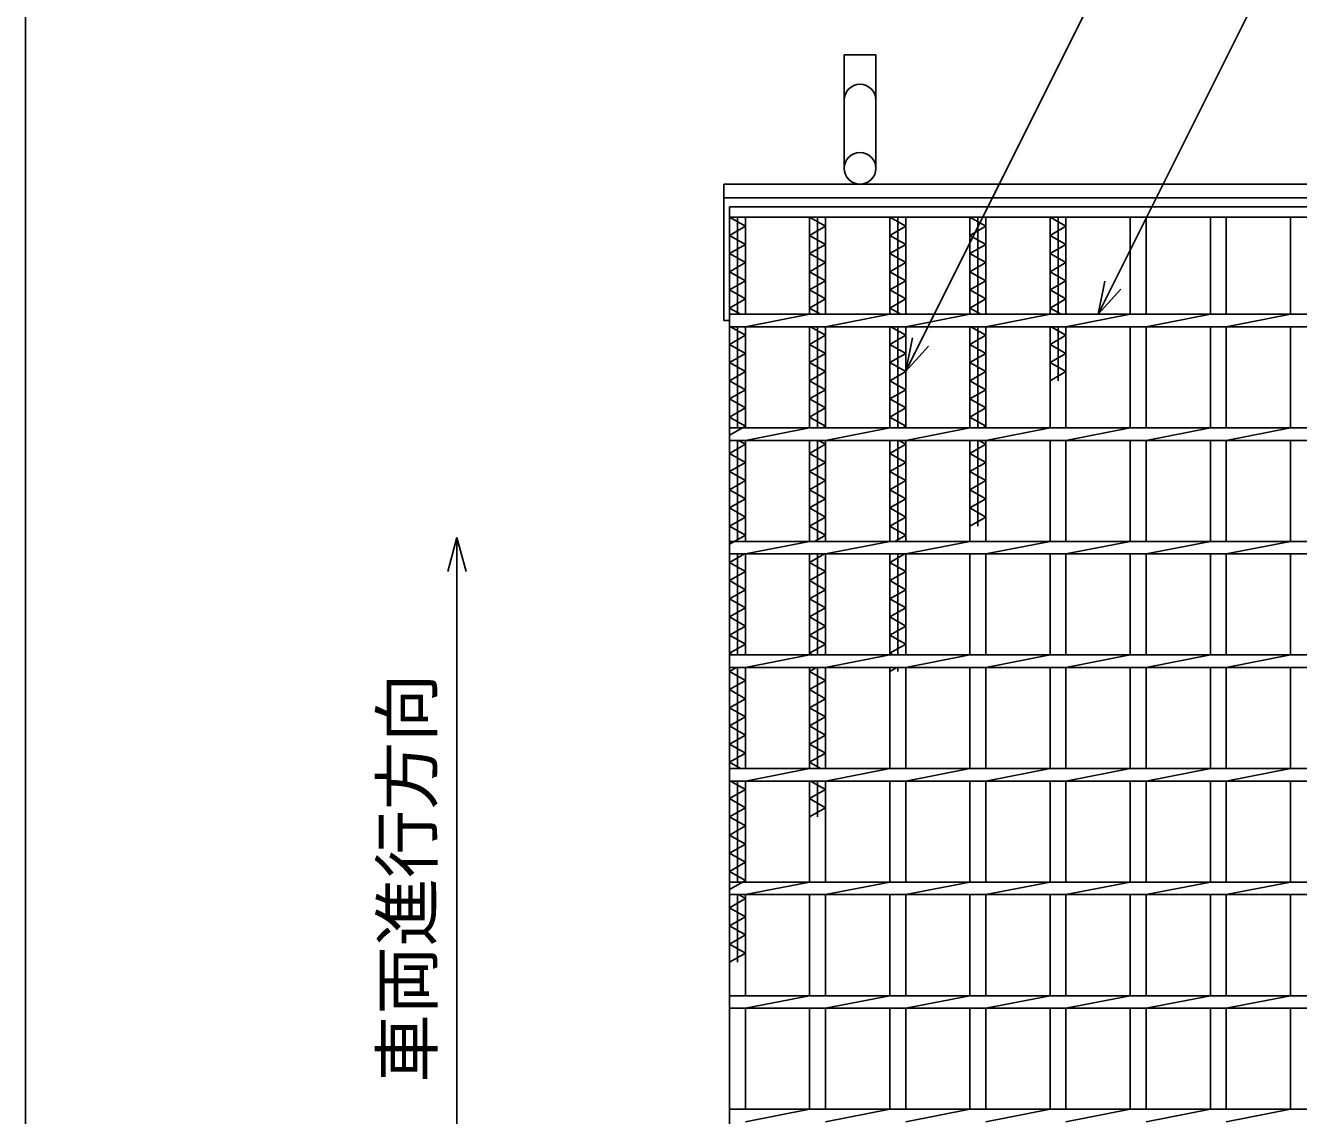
# Model space of a CAD drawing. Units: millimetres, scale not verified. Extents: x -1820 to 1731, y -1282 to 1054.
# Drawn here: x -1729 to -1168, y 54 to 534 of the extents above; entities that cross this region are included whole.
import ezdxf
from ezdxf.enums import TextEntityAlignment as Align

# ---------------------------------------------------------------- set-up
doc = ezdxf.new("R2010")
doc.units = ezdxf.units.MM
doc.header["$LTSCALE"] = 10
for name, color, linetype, lineweight in [('0_2', 150, 'Continuous', 25), ('16', 3, 'Continuous', 25), ('19', 6, 'Continuous', 25), ('22', 4, 'Continuous', 25)]:
    doc.layers.add(name, color=color, linetype=linetype, lineweight=lineweight)
doc.styles.add('ベクトル', font='')
doc.styles.get('ベクトル').set_extended_font_data('ベクトル')

msp = doc.modelspace()

# ---------------------------------------------------------------- linework, layer by layer
at = {"layer": '0_2'}
msp.add_line((-1729, -1146.5), (-1729, 1053.5), dxfattribs=at)
at = {"layer": '16'}
for p, q in [((-1419, 454), (-424, 454)), ((-1419, 449.5), (-1419, 454)), ((-424, 449.5), (-1419, 449.5)), ((-1419, -141.5), (-1419, 449.5)), ((-1419, 449.5), (-1412, 449.5)), ((-1412, 445.5), (-1419, 449.5)), ((-1415.5, 406.75), (-1415.5, 449.5)), ((-1412, 406.75), (-1412, 449.5)), ((-1383.7, 406.75), (-1383.7, 449.5)), ((-1383.7, 449.5), (-1376.7, 449.5)), ((-1376.7, 445.5), (-1383.7, 449.5)), ((-1380.2, 406.75), (-1380.2, 449.5)), ((-1376.7, 406.75), (-1376.7, 449.5)), ((-1348.4, 406.75), (-1348.4, 449.5)), ((-1348.4, 449.5), (-1341.4, 449.5)), ((-1341.4, 445.5), (-1348.4, 449.5)), ((-1344.9, 406.75), (-1344.9, 449.5)), ((-1341.4, 406.75), (-1341.4, 449.5)), ((-1313.1, 406.75), (-1313.1, 449.5)), ((-1313.1, 449.5), (-1306.1, 449.5)), ((-1306.1, 445.5), (-1313.1, 449.5)), ((-1309.6, 406.75), (-1309.6, 449.5)), ((-1306.1, 406.75), (-1306.1, 449.5)), ((-1277.8, 406.75), (-1277.8, 449.5)), ((-1277.8, 449.5), (-1270.8, 449.5)), ((-1270.8, 445.5), (-1277.8, 449.5)), ((-1274.3, 406.75), (-1274.3, 449.5)), ((-1270.8, 406.75), (-1270.8, 449.5)), ((-1242.5, 406.75), (-1242.5, 449.5)), ((-1242.5, 449.5), (-1235.5, 449.5)), ((-1235.5, 406.75), (-1235.5, 449.5)), ((-1207.2, 406.75), (-1207.2, 449.5)), ((-1207.2, 449.5), (-1200.2, 449.5)), ((-1200.2, 406.75), (-1200.2, 449.5)), ((-1171.9, 406.75), (-1171.9, 449.5)), ((-1171.9, 449.5), (-1164.9, 449.5)), ((-1419, 441.5), (-1412, 445.5)), ((-1383.7, 441.5), (-1376.7, 445.5)), ((-1348.4, 441.5), (-1341.4, 445.5)), ((-1313.1, 441.5), (-1306.1, 445.5)), ((-1277.8, 441.5), (-1270.8, 445.5)), ((-1412, 437.5), (-1419, 441.5)), ((-1419, 433.5), (-1412, 437.5)), ((-1376.7, 437.5), (-1383.7, 441.5)), ((-1383.7, 433.5), (-1376.7, 437.5)), ((-1341.4, 437.5), (-1348.4, 441.5)), ((-1348.4, 433.5), (-1341.4, 437.5)), ((-1306.1, 437.5), (-1313.1, 441.5)), ((-1313.1, 433.5), (-1306.1, 437.5)), ((-1270.8, 437.5), (-1277.8, 441.5)), ((-1277.8, 433.5), (-1270.8, 437.5)), ((-1412, 429.5), (-1419, 433.5)), ((-1376.7, 429.5), (-1383.7, 433.5)), ((-1341.4, 429.5), (-1348.4, 433.5)), ((-1306.1, 429.5), (-1313.1, 433.5)), ((-1270.8, 429.5), (-1277.8, 433.5)), ((-1419, 425.5), (-1412, 429.5)), ((-1383.7, 425.5), (-1376.7, 429.5)), ((-1348.4, 425.5), (-1341.4, 429.5)), ((-1313.1, 425.5), (-1306.1, 429.5)), ((-1277.8, 425.5), (-1270.8, 429.5)), ((-1412, 421.5), (-1419, 425.5)), ((-1419, 417.5), (-1412, 421.5)), ((-1376.7, 421.5), (-1383.7, 425.5)), ((-1383.7, 417.5), (-1376.7, 421.5)), ((-1341.4, 421.5), (-1348.4, 425.5)), ((-1348.4, 417.5), (-1341.4, 421.5)), ((-1306.1, 421.5), (-1313.1, 425.5)), ((-1313.1, 417.5), (-1306.1, 421.5)), ((-1270.8, 421.5), (-1277.8, 425.5)), ((-1277.8, 417.5), (-1270.8, 421.5)), ((-1412, 413.5), (-1419, 417.5)), ((-1376.7, 413.5), (-1383.7, 417.5)), ((-1341.4, 413.5), (-1348.4, 417.5)), ((-1306.1, 413.5), (-1313.1, 417.5)), ((-1270.8, 413.5), (-1277.8, 417.5)), ((-1419, 409.5), (-1412, 413.5)), ((-1414.19, 406.75), (-1419, 409.5)), ((-1383.7, 409.5), (-1376.7, 413.5)), ((-1378.89, 406.75), (-1383.7, 409.5)), ((-1348.4, 409.5), (-1341.4, 413.5)), ((-1343.59, 406.75), (-1348.4, 409.5)), ((-1313.1, 409.5), (-1306.1, 413.5)), ((-1308.29, 406.75), (-1313.1, 409.5)), ((-1277.8, 409.5), (-1270.8, 413.5)), ((-1272.99, 406.75), (-1277.8, 409.5)), ((-1419, 406.75), (-424, 406.75)), ((-1419, 401.25), (-1419, 406.75)), ((-1412, 401.25), (-1383.7, 406.75)), ((-1376.7, 401.25), (-1348.4, 406.75)), ((-1341.4, 401.25), (-1313.1, 406.75)), ((-1306.1, 401.25), (-1277.8, 406.75)), ((-1270.8, 401.25), (-1242.5, 406.75)), ((-1235.5, 401.25), (-1207.2, 406.75)), ((-1200.2, 401.25), (-1171.9, 406.75)), ((-1419, 401.25), (-424, 401.25)), ((-1412, 397.5), (-1418.56, 401.25)), ((-1415.5, 356.75), (-1415.5, 401.25)), ((-1412, 356.75), (-1412, 401.25)), ((-1383.7, 356.75), (-1383.7, 401.25)), ((-1376.7, 397.5), (-1383.26, 401.25)), ((-1380.2, 356.75), (-1380.2, 401.25)), ((-1376.7, 356.75), (-1376.7, 401.25)), ((-1348.4, 356.75), (-1348.4, 401.25)), ((-1341.4, 397.5), (-1347.96, 401.25)), ((-1344.9, 356.75), (-1344.9, 401.25)), ((-1341.4, 356.75), (-1341.4, 401.25)), ((-1313.1, 356.75), (-1313.1, 401.25)), ((-1306.1, 397.5), (-1312.66, 401.25)), ((-1309.6, 356.75), (-1309.6, 401.25)), ((-1306.1, 356.75), (-1306.1, 401.25)), ((-1277.8, 356.75), (-1277.8, 401.25)), ((-1270.8, 397.5), (-1277.36, 401.25)), ((-1274.3, 377.5), (-1274.3, 401.25)), ((-1270.8, 356.75), (-1270.8, 401.25)), ((-1242.5, 356.75), (-1242.5, 401.25)), ((-1235.5, 356.75), (-1235.5, 401.25)), ((-1207.2, 356.75), (-1207.2, 401.25)), ((-1200.2, 356.75), (-1200.2, 401.25)), ((-1171.9, 356.75), (-1171.9, 401.25)), ((-1419, 393.5), (-1412, 397.5)), ((-1412, 389.5), (-1419, 393.5)), ((-1383.7, 393.5), (-1376.7, 397.5)), ((-1376.7, 389.5), (-1383.7, 393.5)), ((-1348.4, 393.5), (-1341.4, 397.5)), ((-1341.4, 389.5), (-1348.4, 393.5)), ((-1313.1, 393.5), (-1306.1, 397.5)), ((-1306.1, 389.5), (-1313.1, 393.5)), ((-1277.8, 393.5), (-1270.8, 397.5)), ((-1270.8, 389.5), (-1277.8, 393.5)), ((-1419, 385.5), (-1412, 389.5)), ((-1383.7, 385.5), (-1376.7, 389.5)), ((-1348.4, 385.5), (-1341.4, 389.5)), ((-1313.1, 385.5), (-1306.1, 389.5)), ((-1277.8, 385.5), (-1270.8, 389.5)), ((-1412, 381.5), (-1419, 385.5)), ((-1419, 377.5), (-1412, 381.5)), ((-1376.7, 381.5), (-1383.7, 385.5)), ((-1383.7, 377.5), (-1376.7, 381.5)), ((-1341.4, 381.5), (-1348.4, 385.5)), ((-1348.4, 377.5), (-1341.4, 381.5)), ((-1306.1, 381.5), (-1313.1, 385.5)), ((-1313.1, 377.5), (-1306.1, 381.5)), ((-1270.8, 381.5), (-1277.8, 385.5)), ((-1277.8, 377.5), (-1270.8, 381.5)), ((-1412, 373.5), (-1419, 377.5)), ((-1376.7, 373.5), (-1383.7, 377.5)), ((-1341.4, 373.5), (-1348.4, 377.5)), ((-1306.1, 373.5), (-1313.1, 377.5)), ((-1419, 369.5), (-1412, 373.5)), ((-1383.7, 369.5), (-1376.7, 373.5)), ((-1348.4, 369.5), (-1341.4, 373.5)), ((-1313.1, 369.5), (-1306.1, 373.5)), ((-1412, 365.5), (-1419, 369.5)), ((-1419, 361.5), (-1412, 365.5)), ((-1376.7, 365.5), (-1383.7, 369.5)), ((-1383.7, 361.5), (-1376.7, 365.5)), ((-1341.4, 365.5), (-1348.4, 369.5)), ((-1348.4, 361.5), (-1341.4, 365.5)), ((-1306.1, 365.5), (-1313.1, 369.5)), ((-1313.1, 361.5), (-1306.1, 365.5)), ((-1412, 357.5), (-1419, 361.5)), ((-1376.7, 357.5), (-1383.7, 361.5)), ((-1341.4, 357.5), (-1348.4, 361.5)), ((-1306.1, 357.5), (-1313.1, 361.5)), ((-1419, 353.5), (-1412, 357.5)), ((-1419, 356.75), (-424, 356.75)), ((-1419, 351.25), (-1419, 356.75)), ((-1412, 351.25), (-1383.7, 356.75)), ((-1378.01, 356.75), (-1376.7, 357.5)), ((-1376.7, 351.25), (-1348.4, 356.75)), ((-1342.71, 356.75), (-1341.4, 357.5)), ((-1341.4, 351.25), (-1313.1, 356.75)), ((-1307.41, 356.75), (-1306.1, 357.5)), ((-1306.1, 351.25), (-1277.8, 356.75)), ((-1270.8, 351.25), (-1242.5, 356.75)), ((-1235.5, 351.25), (-1207.2, 356.75)), ((-1200.2, 351.25), (-1171.9, 356.75)), ((-1419, 351.25), (-424, 351.25)), ((-1419, 345.5), (-1412, 349.5)), ((-1415.5, 306.75), (-1415.5, 351.25)), ((-1412, 349.5), (-1415.06, 351.25)), ((-1412, 306.75), (-1412, 351.25)), ((-1383.7, 306.75), (-1383.7, 351.25)), ((-1383.7, 345.5), (-1376.7, 349.5)), ((-1380.2, 306.75), (-1380.2, 351.25)), ((-1376.7, 349.5), (-1379.76, 351.25)), ((-1376.7, 306.75), (-1376.7, 351.25)), ((-1348.4, 306.75), (-1348.4, 351.25)), ((-1348.4, 345.5), (-1341.4, 349.5)), ((-1344.9, 306.75), (-1344.9, 351.25)), ((-1341.4, 349.5), (-1344.46, 351.25)), ((-1341.4, 306.75), (-1341.4, 351.25)), ((-1313.1, 306.75), (-1313.1, 351.25)), ((-1313.1, 345.5), (-1306.1, 349.5)), ((-1309.6, 313.5), (-1309.6, 351.25)), ((-1306.1, 349.5), (-1309.16, 351.25)), ((-1306.1, 306.75), (-1306.1, 351.25)), ((-1277.8, 306.75), (-1277.8, 351.25)), ((-1270.8, 306.75), (-1270.8, 351.25)), ((-1242.5, 306.75), (-1242.5, 351.25)), ((-1235.5, 306.75), (-1235.5, 351.25)), ((-1207.2, 306.75), (-1207.2, 351.25)), ((-1200.2, 306.75), (-1200.2, 351.25)), ((-1171.9, 306.75), (-1171.9, 351.25)), ((-1412, 341.5), (-1419, 345.5)), ((-1376.7, 341.5), (-1383.7, 345.5)), ((-1341.4, 341.5), (-1348.4, 345.5)), ((-1306.1, 341.5), (-1313.1, 345.5)), ((-1419, 337.5), (-1412, 341.5)), ((-1412, 333.5), (-1419, 337.5)), ((-1383.7, 337.5), (-1376.7, 341.5)), ((-1376.7, 333.5), (-1383.7, 337.5)), ((-1348.4, 337.5), (-1341.4, 341.5)), ((-1341.4, 333.5), (-1348.4, 337.5)), ((-1313.1, 337.5), (-1306.1, 341.5)), ((-1306.1, 333.5), (-1313.1, 337.5)), ((-1419, 329.5), (-1412, 333.5)), ((-1383.7, 329.5), (-1376.7, 333.5)), ((-1348.4, 329.5), (-1341.4, 333.5)), ((-1313.1, 329.5), (-1306.1, 333.5)), ((-1412, 325.5), (-1419, 329.5)), ((-1419, 321.5), (-1412, 325.5)), ((-1376.7, 325.5), (-1383.7, 329.5)), ((-1383.7, 321.5), (-1376.7, 325.5)), ((-1341.4, 325.5), (-1348.4, 329.5)), ((-1348.4, 321.5), (-1341.4, 325.5)), ((-1306.1, 325.5), (-1313.1, 329.5)), ((-1313.1, 321.5), (-1306.1, 325.5)), ((-1412, 317.5), (-1419, 321.5)), ((-1376.7, 317.5), (-1383.7, 321.5)), ((-1341.4, 317.5), (-1348.4, 321.5)), ((-1306.1, 317.5), (-1313.1, 321.5)), ((-1419, 313.5), (-1412, 317.5)), ((-1383.7, 313.5), (-1376.7, 317.5)), ((-1348.4, 313.5), (-1341.4, 317.5)), ((-1313.1, 313.5), (-1306.1, 317.5)), ((-1412, 309.5), (-1419, 313.5)), ((-1419, 305.5), (-1412, 309.5)), ((-1376.7, 309.5), (-1383.7, 313.5)), ((-1381.51, 306.75), (-1376.7, 309.5)), ((-1341.4, 309.5), (-1348.4, 313.5)), ((-1346.21, 306.75), (-1341.4, 309.5)), ((-1419, 306.75), (-424, 306.75)), ((-1419, 301.25), (-1419, 306.75)), ((-1412, 301.25), (-1383.7, 306.75)), ((-1376.7, 301.25), (-1348.4, 306.75)), ((-1341.4, 301.25), (-1313.1, 306.75)), ((-1306.1, 301.25), (-1277.8, 306.75)), ((-1270.8, 301.25), (-1242.5, 306.75)), ((-1235.5, 301.25), (-1207.2, 306.75)), ((-1200.2, 301.25), (-1171.9, 306.75)), ((-1419, 301.25), (-424, 301.25)), ((-1419, 297.5), (-1412.44, 301.25)), ((-1412, 293.5), (-1419, 297.5)), ((-1415.5, 256.75), (-1415.5, 301.25)), ((-1412, 256.75), (-1412, 301.25)), ((-1383.7, 256.75), (-1383.7, 301.25)), ((-1383.7, 297.5), (-1377.14, 301.25)), ((-1376.7, 293.5), (-1383.7, 297.5)), ((-1380.2, 256.75), (-1380.2, 301.25)), ((-1376.7, 256.75), (-1376.7, 301.25)), ((-1348.4, 256.75), (-1348.4, 301.25)), ((-1348.4, 297.5), (-1341.84, 301.25)), ((-1341.4, 293.5), (-1348.4, 297.5)), ((-1344.9, 256.75), (-1344.9, 301.25)), ((-1341.4, 256.75), (-1341.4, 301.25)), ((-1313.1, 256.75), (-1313.1, 301.25)), ((-1306.1, 256.75), (-1306.1, 301.25)), ((-1277.8, 256.75), (-1277.8, 301.25)), ((-1270.8, 256.75), (-1270.8, 301.25)), ((-1242.5, 256.75), (-1242.5, 301.25)), ((-1235.5, 256.75), (-1235.5, 301.25)), ((-1207.2, 256.75), (-1207.2, 301.25)), ((-1200.2, 256.75), (-1200.2, 301.25)), ((-1171.9, 256.75), (-1171.9, 301.25)), ((-1419, 289.5), (-1412, 293.5)), ((-1383.7, 289.5), (-1376.7, 293.5)), ((-1348.4, 289.5), (-1341.4, 293.5)), ((-1412, 285.5), (-1419, 289.5)), ((-1376.7, 285.5), (-1383.7, 289.5)), ((-1341.4, 285.5), (-1348.4, 289.5)), ((-1419, 281.5), (-1412, 285.5)), ((-1412, 277.5), (-1419, 281.5)), ((-1383.7, 281.5), (-1376.7, 285.5)), ((-1376.7, 277.5), (-1383.7, 281.5)), ((-1348.4, 281.5), (-1341.4, 285.5)), ((-1341.4, 277.5), (-1348.4, 281.5)), ((-1419, 273.5), (-1412, 277.5)), ((-1383.7, 273.5), (-1376.7, 277.5)), ((-1348.4, 273.5), (-1341.4, 277.5)), ((-1412, 269.5), (-1419, 273.5)), ((-1419, 265.5), (-1412, 269.5)), ((-1376.7, 269.5), (-1383.7, 273.5)), ((-1383.7, 265.5), (-1376.7, 269.5)), ((-1341.4, 269.5), (-1348.4, 273.5)), ((-1348.4, 265.5), (-1341.4, 269.5)), ((-1412, 261.5), (-1419, 265.5)), ((-1376.7, 261.5), (-1383.7, 265.5)), ((-1341.4, 261.5), (-1348.4, 265.5)), ((-1419, 257.5), (-1412, 261.5)), ((-1383.7, 257.5), (-1376.7, 261.5)), ((-1348.4, 257.5), (-1341.4, 261.5)), ((-1417.69, 256.75), (-1419, 257.5)), ((-1419, 256.75), (-424, 256.75)), ((-1419, 251.25), (-1419, 256.75)), ((-1412, 251.25), (-1383.7, 256.75)), ((-1382.39, 256.75), (-1383.7, 257.5)), ((-1376.7, 251.25), (-1348.4, 256.75)), ((-1347.09, 256.75), (-1348.4, 257.5)), ((-1341.4, 251.25), (-1313.1, 256.75)), ((-1306.1, 251.25), (-1277.8, 256.75)), ((-1270.8, 251.25), (-1242.5, 256.75)), ((-1235.5, 251.25), (-1207.2, 256.75)), ((-1200.2, 251.25), (-1171.9, 256.75)), ((-1419, 251.25), (-424, 251.25)), ((-1419, 249.5), (-1415.94, 251.25)), ((-1412, 245.5), (-1419, 249.5)), ((-1415.5, 206.75), (-1415.5, 251.25)), ((-1412, 206.75), (-1412, 251.25)), ((-1383.7, 206.75), (-1383.7, 251.25)), ((-1383.7, 249.5), (-1380.64, 251.25)), ((-1376.7, 245.5), (-1383.7, 249.5)), ((-1380.2, 206.75), (-1380.2, 251.25)), ((-1376.7, 206.75), (-1376.7, 251.25)), ((-1348.4, 206.75), (-1348.4, 251.25)), ((-1348.4, 249.5), (-1345.34, 251.25)), ((-1344.9, 249.5), (-1344.9, 251.25)), ((-1341.4, 206.75), (-1341.4, 251.25)), ((-1313.1, 206.75), (-1313.1, 251.25)), ((-1306.1, 206.75), (-1306.1, 251.25)), ((-1277.8, 206.75), (-1277.8, 251.25)), ((-1270.8, 206.75), (-1270.8, 251.25)), ((-1242.5, 206.75), (-1242.5, 251.25)), ((-1235.5, 206.75), (-1235.5, 251.25)), ((-1207.2, 206.75), (-1207.2, 251.25)), ((-1200.2, 206.75), (-1200.2, 251.25)), ((-1171.9, 206.75), (-1171.9, 251.25)), ((-1419, 241.5), (-1412, 245.5)), ((-1412, 237.5), (-1419, 241.5)), ((-1383.7, 241.5), (-1376.7, 245.5)), ((-1376.7, 237.5), (-1383.7, 241.5)), ((-1419, 233.5), (-1412, 237.5)), ((-1383.7, 233.5), (-1376.7, 237.5)), ((-1412, 229.5), (-1419, 233.5)), ((-1376.7, 229.5), (-1383.7, 233.5)), ((-1419, 225.5), (-1412, 229.5)), ((-1412, 221.5), (-1419, 225.5)), ((-1383.7, 225.5), (-1376.7, 229.5)), ((-1376.7, 221.5), (-1383.7, 225.5)), ((-1419, 217.5), (-1412, 221.5)), ((-1383.7, 217.5), (-1376.7, 221.5)), ((-1412, 213.5), (-1419, 217.5)), ((-1419, 209.5), (-1412, 213.5)), ((-1376.7, 213.5), (-1383.7, 217.5)), ((-1383.7, 209.5), (-1376.7, 213.5)), ((-1414.19, 206.75), (-1419, 209.5)), ((-1378.89, 206.75), (-1383.7, 209.5)), ((-1419, 206.75), (-424, 206.75)), ((-1419, 201.25), (-1419, 206.75)), ((-1412, 201.25), (-1383.7, 206.75)), ((-1376.7, 201.25), (-1348.4, 206.75)), ((-1341.4, 201.25), (-1313.1, 206.75)), ((-1306.1, 201.25), (-1277.8, 206.75)), ((-1270.8, 201.25), (-1242.5, 206.75)), ((-1235.5, 201.25), (-1207.2, 206.75)), ((-1200.2, 201.25), (-1171.9, 206.75)), ((-1419, 201.25), (-424, 201.25)), ((-1419, 193.5), (-1412, 197.5)), ((-1412, 197.5), (-1418.56, 201.25)), ((-1415.5, 156.75), (-1415.5, 201.25)), ((-1412, 156.75), (-1412, 201.25)), ((-1383.7, 156.75), (-1383.7, 201.25)), ((-1383.7, 193.5), (-1376.7, 197.5)), ((-1376.7, 197.5), (-1383.26, 201.25)), ((-1380.2, 185.5), (-1380.2, 201.25)), ((-1376.7, 156.75), (-1376.7, 201.25)), ((-1348.4, 156.75), (-1348.4, 201.25)), ((-1341.4, 156.75), (-1341.4, 201.25)), ((-1313.1, 156.75), (-1313.1, 201.25)), ((-1306.1, 156.75), (-1306.1, 201.25)), ((-1277.8, 156.75), (-1277.8, 201.25)), ((-1270.8, 156.75), (-1270.8, 201.25)), ((-1242.5, 156.75), (-1242.5, 201.25)), ((-1235.5, 156.75), (-1235.5, 201.25)), ((-1207.2, 156.75), (-1207.2, 201.25)), ((-1200.2, 156.75), (-1200.2, 201.25)), ((-1171.9, 156.75), (-1171.9, 201.25)), ((-1412, 189.5), (-1419, 193.5)), ((-1376.7, 189.5), (-1383.7, 193.5)), ((-1419, 185.5), (-1412, 189.5)), ((-1412, 181.5), (-1419, 185.5)), ((-1383.7, 185.5), (-1376.7, 189.5)), ((-1419, 177.5), (-1412, 181.5)), ((-1412, 173.5), (-1419, 177.5)), ((-1419, 169.5), (-1412, 173.5)), ((-1412, 165.5), (-1419, 169.5)), ((-1419, 161.5), (-1412, 165.5)), ((-1412, 157.5), (-1419, 161.5)), ((-1419, 153.5), (-1412, 157.5)), ((-1419, 156.75), (-424, 156.75)), ((-1419, 151.25), (-1419, 156.75)), ((-1412, 151.25), (-1383.7, 156.75)), ((-1376.7, 151.25), (-1348.4, 156.75)), ((-1341.4, 151.25), (-1313.1, 156.75)), ((-1306.1, 151.25), (-1277.8, 156.75)), ((-1270.8, 151.25), (-1242.5, 156.75)), ((-1235.5, 151.25), (-1207.2, 156.75)), ((-1200.2, 151.25), (-1171.9, 156.75)), ((-1419, 151.25), (-424, 151.25)), ((-1419, 145.5), (-1412, 149.5)), ((-1415.5, 121.5), (-1415.5, 151.25)), ((-1412, 149.5), (-1415.06, 151.25)), ((-1412, 106.75), (-1412, 151.25)), ((-1383.7, 106.75), (-1383.7, 151.25)), ((-1376.7, 106.75), (-1376.7, 151.25)), ((-1348.4, 106.75), (-1348.4, 151.25)), ((-1341.4, 106.75), (-1341.4, 151.25)), ((-1313.1, 106.75), (-1313.1, 151.25)), ((-1306.1, 106.75), (-1306.1, 151.25)), ((-1277.8, 106.75), (-1277.8, 151.25)), ((-1270.8, 106.75), (-1270.8, 151.25)), ((-1242.5, 106.75), (-1242.5, 151.25)), ((-1235.5, 106.75), (-1235.5, 151.25)), ((-1207.2, 106.75), (-1207.2, 151.25)), ((-1200.2, 106.75), (-1200.2, 151.25)), ((-1171.9, 106.75), (-1171.9, 151.25)), ((-1412, 141.5), (-1419, 145.5)), ((-1419, 137.5), (-1412, 141.5)), ((-1412, 133.5), (-1419, 137.5)), ((-1419, 129.5), (-1412, 133.5)), ((-1412, 125.5), (-1419, 129.5)), ((-1419, 121.5), (-1412, 125.5)), ((-1419, 106.75), (-424, 106.75)), ((-1419, 101.25), (-1419, 106.75)), ((-1412, 101.25), (-1383.7, 106.75)), ((-1376.7, 101.25), (-1348.4, 106.75)), ((-1341.4, 101.25), (-1313.1, 106.75)), ((-1306.1, 101.25), (-1277.8, 106.75)), ((-1270.8, 101.25), (-1242.5, 106.75)), ((-1235.5, 101.25), (-1207.2, 106.75)), ((-1200.2, 101.25), (-1171.9, 106.75)), ((-1419, 101.25), (-424, 101.25)), ((-1412, 56.75), (-1412, 101.25)), ((-1383.7, 56.75), (-1383.7, 101.25)), ((-1376.7, 56.75), (-1376.7, 101.25)), ((-1348.4, 56.75), (-1348.4, 101.25)), ((-1341.4, 56.75), (-1341.4, 101.25)), ((-1313.1, 56.75), (-1313.1, 101.25)), ((-1306.1, 56.75), (-1306.1, 101.25)), ((-1277.8, 56.75), (-1277.8, 101.25)), ((-1270.8, 56.75), (-1270.8, 101.25)), ((-1242.5, 56.75), (-1242.5, 101.25)), ((-1235.5, 56.75), (-1235.5, 101.25)), ((-1207.2, 56.75), (-1207.2, 101.25)), ((-1200.2, 56.75), (-1200.2, 101.25)), ((-1171.9, 56.75), (-1171.9, 101.25)), ((-1419, 56.75), (-424, 56.75)), ((-1419, 51.25), (-1419, 56.75)), ((-1412, 51.25), (-1383.7, 56.75)), ((-1376.7, 51.25), (-1348.4, 56.75)), ((-1341.4, 51.25), (-1313.1, 56.75)), ((-1306.1, 51.25), (-1277.8, 56.75)), ((-1270.8, 51.25), (-1242.5, 56.75)), ((-1235.5, 51.25), (-1207.2, 56.75)), ((-1200.2, 51.25), (-1171.9, 56.75))]:
    msp.add_line(p, q, dxfattribs=at)
at = {"layer": '19'}
for p, q in [((-1368.5, 471), (-1368.5, 521)), ((-1368.5, 521), (-1354.5, 521)), ((-1354.5, 521), (-1354.5, 471)), ((-1421.5, 464), (-421.5, 464)), ((-1421.5, 404), (-1421.5, 464)), ((-1421.5, 458), (-421.5, 458)), ((-1421.5, 404), (-1419, 404))]:
    msp.add_line(p, q, dxfattribs=at)
msp.add_circle((-1361.5, 471), 7, dxfattribs=at)
msp.add_arc((-1361.5, 501), 7, 0, 180, dxfattribs=at)
at = {"layer": '22'}
for p, q in [((-1341.4, 381.75), (-1158.9, 746.75)), ((-1256.65, 406.75), (-1110.28, 699.5)), ((-1256.65, 406.75), (-1253.65, 421.35)), ((-1256.65, 406.75), (-1246.65, 417.75)), ((-1341.4, 381.75), (-1338.4, 396.35)), ((-1341.4, 381.75), (-1331.4, 392.75)), ((-1539, 308.5), (-1543, 293.5)), ((-1535, 293.5), (-1539, 308.5)), ((-1539, 308.5), (-1539, 8.5))]:
    msp.add_line(p, q, dxfattribs=at)

# ---------------------------------------------------------------- texts
at = {"layer": '22', "color": 2, "style": 'ベクトル'}
msp.add_text('車両進行方向', height=21.99, rotation=90, dxfattribs=at).set_placement((-1561, 68.5), align=Align.MIDDLE_LEFT)

doc.saveas('drawing.dxf')
